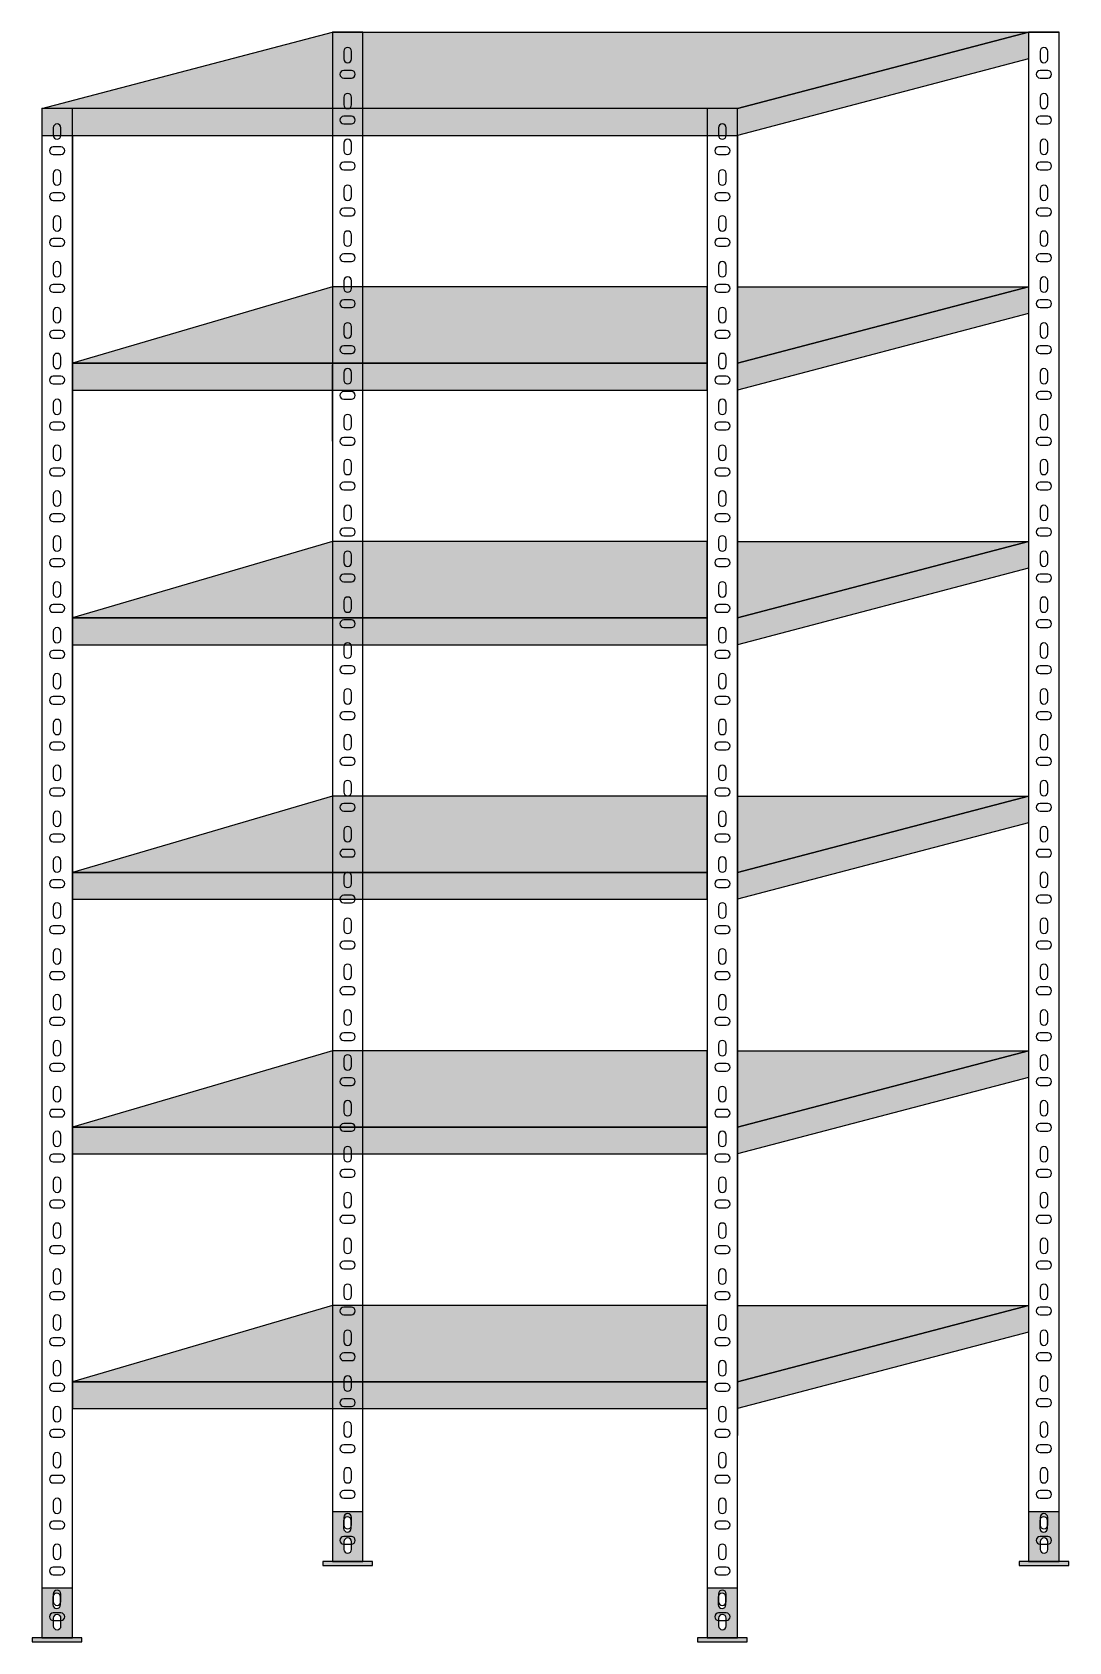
# Model space of a CAD drawing. Header units: millimetres. Extents: x 6614975 to 6624097, y 8742145 to 8746891.
# Drawn here: x 6618509.3 to 6618644.9, y 8742687.4 to 8742897.9 of the extents above; entities that cross this region are included whole.
import ezdxf

# ---------------------------------------------------------------- set-up
doc = ezdxf.new("R2010")
doc.units = ezdxf.units.MM

msp = doc.modelspace()

# ---------------------------------------------------------------- hatches: boundary and pattern name
h = msp.add_hatch(color=8)
h.dxf.hatch_style = 1
h.paths.add_polyline_path([(6618601.573, 8742887.865), (6618639.625, 8742897.865), (6618552.573, 8742897.865), (6618548.573, 8742897.865), (6618510.573, 8742887.865)])
h = msp.add_hatch(color=8)
h.dxf.hatch_style = 1
h.paths.add_polyline_path([(6618639.625, 8742894.365), (6618639.625, 8742897.865), (6618601.573, 8742887.865), (6618601.573, 8742884.365)])
h = msp.add_hatch(color=8)
h.dxf.hatch_style = 1
h.paths.add_polyline_path([(6618510.573, 8742887.865), (6618510.573, 8742884.365), (6618601.573, 8742884.365), (6618601.573, 8742887.865)])
h = msp.add_hatch(color=8)
h.dxf.hatch_style = 1
h.paths.add_polyline_path([(6618548.573, 8742864.565), (6618514.573, 8742854.565), (6618597.573, 8742854.565), (6618597.573, 8742864.565)])
h = msp.add_hatch(color=8)
h.dxf.hatch_style = 1
h.paths.add_polyline_path([(6618639.625, 8742861.065), (6618639.625, 8742864.565), (6618601.573, 8742854.565), (6618601.573, 8742851.065)])
h = msp.add_hatch(color=8)
h.dxf.hatch_style = 1
h.paths.add_polyline_path([(6618639.625, 8742864.565), (6618601.573, 8742864.565), (6618601.573, 8742854.565)])
h = msp.add_hatch(color=8)
h.dxf.hatch_style = 1
h.paths.add_polyline_path([(6618597.573, 8742851.065), (6618597.573, 8742854.565), (6618514.573, 8742854.565), (6618514.573, 8742851.065)])
h = msp.add_hatch(color=8)
h.dxf.hatch_style = 1
h.paths.add_polyline_path([(6618548.573, 8742831.265), (6618514.573, 8742821.265), (6618597.573, 8742821.265), (6618597.573, 8742831.265)])
h = msp.add_hatch(color=8)
h.dxf.hatch_style = 1
h.paths.add_polyline_path([(6618639.625, 8742827.765), (6618639.625, 8742831.265), (6618601.573, 8742821.265), (6618601.573, 8742817.765)])
h = msp.add_hatch(color=8)
h.dxf.hatch_style = 1
h.paths.add_polyline_path([(6618639.625, 8742831.265), (6618601.573, 8742831.265), (6618601.573, 8742821.265)])
h = msp.add_hatch(color=8)
h.dxf.hatch_style = 1
h.paths.add_polyline_path([(6618597.573, 8742817.765), (6618597.573, 8742821.265), (6618514.573, 8742821.265), (6618514.573, 8742817.765)])
h = msp.add_hatch(color=8)
h.dxf.hatch_style = 1
h.paths.add_polyline_path([(6618548.573, 8742797.965), (6618514.573, 8742787.965), (6618597.573, 8742787.965), (6618597.573, 8742797.965)])
h = msp.add_hatch(color=8)
h.dxf.hatch_style = 1
h.paths.add_polyline_path([(6618639.625, 8742794.465), (6618639.625, 8742797.965), (6618601.573, 8742787.965), (6618601.573, 8742784.465)])
h = msp.add_hatch(color=8)
h.dxf.hatch_style = 1
h.paths.add_polyline_path([(6618639.625, 8742797.965), (6618601.573, 8742797.965), (6618601.573, 8742787.965)])
h = msp.add_hatch(color=8)
h.dxf.hatch_style = 1
h.paths.add_polyline_path([(6618597.573, 8742784.465), (6618597.573, 8742787.965), (6618514.573, 8742787.965), (6618514.573, 8742784.465)])
h = msp.add_hatch(color=8)
h.dxf.hatch_style = 1
h.paths.add_polyline_path([(6618548.573, 8742764.665), (6618514.573, 8742754.665), (6618597.573, 8742754.665), (6618597.573, 8742764.665)])
h = msp.add_hatch(color=8)
h.dxf.hatch_style = 1
h.paths.add_polyline_path([(6618639.625, 8742761.165), (6618639.625, 8742764.665), (6618601.573, 8742754.665), (6618601.573, 8742751.165)])
h = msp.add_hatch(color=8)
h.dxf.hatch_style = 1
h.paths.add_polyline_path([(6618639.625, 8742764.665), (6618601.573, 8742764.665), (6618601.573, 8742754.665)])
h = msp.add_hatch(color=8)
h.dxf.hatch_style = 1
h.paths.add_polyline_path([(6618597.573, 8742751.165), (6618597.573, 8742754.665), (6618514.573, 8742754.665), (6618514.573, 8742751.165)])
h = msp.add_hatch(color=8)
h.dxf.hatch_style = 1
h.paths.add_polyline_path([(6618548.573, 8742731.365), (6618514.573, 8742721.365), (6618597.573, 8742721.365), (6618597.573, 8742731.365)])
h = msp.add_hatch(color=8)
h.dxf.hatch_style = 1
h.paths.add_polyline_path([(6618639.625, 8742727.865), (6618639.625, 8742731.365), (6618601.573, 8742721.365), (6618601.573, 8742717.865)])
h = msp.add_hatch(color=8)
h.dxf.hatch_style = 1
h.paths.add_polyline_path([(6618639.625, 8742731.365), (6618601.573, 8742731.365), (6618601.573, 8742721.365)])
h = msp.add_hatch(color=8)
h.dxf.hatch_style = 1
h.paths.add_polyline_path([(6618597.573, 8742717.865), (6618597.573, 8742721.365), (6618514.573, 8742721.365), (6618514.573, 8742717.865)])
at = {"true_color": 0x636466}
h = msp.add_hatch(color=251, dxfattribs=at)
h.dxf.hatch_style = 1
h.paths.add_polyline_path([(6618552.573, 8742704.365), (6618548.573, 8742704.365), (6618548.573, 8742697.865), (6618552.573, 8742697.865)])
h.paths.add_polyline_path([(6618551.086, 8742699.442, -1), (6618550.086, 8742699.442), (6618550.086, 8742700.442, -1), (6618551.086, 8742700.442)], flags=16)
h.paths.add_polyline_path([(6618550.04, 8742702.225), (6618550.04, 8742703.225, -1), (6618551.04, 8742703.225), (6618551.04, 8742702.225, -1)], flags=16)
h.paths.add_polyline_path([(6618553.823, 8742697.865), (6618547.323, 8742697.865), (6618547.323, 8742697.365), (6618553.823, 8742697.365)])
h = msp.add_hatch(color=251, dxfattribs=at)
h.dxf.hatch_style = 1
h.paths.add_polyline_path([(6618643.625, 8742704.365), (6618639.625, 8742704.365), (6618639.625, 8742697.865), (6618643.625, 8742697.865)])
h.paths.add_polyline_path([(6618642.138, 8742699.442, -1), (6618641.138, 8742699.442), (6618641.138, 8742700.442, -1), (6618642.138, 8742700.442)], flags=16)
h.paths.add_polyline_path([(6618641.091, 8742702.225), (6618641.091, 8742703.225, -1), (6618642.091, 8742703.225), (6618642.091, 8742702.225, -1)], flags=16)
h.paths.add_polyline_path([(6618644.875, 8742697.865), (6618638.375, 8742697.865), (6618638.375, 8742697.365), (6618644.875, 8742697.365)])
h = msp.add_hatch(color=251, dxfattribs=at)
h.dxf.hatch_style = 1
h.paths.add_polyline_path([(6618514.573, 8742694.365), (6618510.573, 8742694.365), (6618510.573, 8742687.865), (6618514.573, 8742687.865)])
h.paths.add_polyline_path([(6618513.086, 8742689.442, -1), (6618512.086, 8742689.442), (6618512.086, 8742690.442, -1), (6618513.086, 8742690.442)], flags=16)
h.paths.add_polyline_path([(6618512.04, 8742692.225), (6618512.04, 8742693.225, -1), (6618513.04, 8742693.225), (6618513.04, 8742692.225, -1)], flags=16)
h.paths.add_polyline_path([(6618515.823, 8742687.865), (6618509.323, 8742687.865), (6618509.323, 8742687.365), (6618515.823, 8742687.365)])
h = msp.add_hatch(color=251, dxfattribs=at)
h.dxf.hatch_style = 1
h.paths.add_polyline_path([(6618601.573, 8742694.365), (6618597.573, 8742694.365), (6618597.573, 8742687.865), (6618601.573, 8742687.865)])
h.paths.add_polyline_path([(6618600.086, 8742689.442, -1), (6618599.086, 8742689.442), (6618599.086, 8742690.442, -1), (6618600.086, 8742690.442)], flags=16)
h.paths.add_polyline_path([(6618599.04, 8742692.225), (6618599.04, 8742693.225, -1), (6618600.04, 8742693.225), (6618600.04, 8742692.225, -1)], flags=16)
h.paths.add_polyline_path([(6618602.823, 8742687.865), (6618596.323, 8742687.865), (6618596.323, 8742687.365), (6618602.823, 8742687.365)])

# ---------------------------------------------------------------- linework, layer by layer
for p, q in [((6618548.573, 8742897.865), (6618552.573, 8742897.865)), ((6618514.573, 8742884.365), (6618514.573, 8742854.565)), ((6618601.573, 8742884.365), (6618601.573, 8742850.365)), ((6618548.573, 8742844.365), (6618548.573, 8742854.365)), ((6618514.573, 8742851.065), (6618514.573, 8742821.265)), ((6618601.573, 8742850.365), (6618601.573, 8742816.365)), ((6618514.573, 8742817.765), (6618514.573, 8742787.965)), ((6618601.573, 8742816.365), (6618601.573, 8742782.365)), ((6618514.573, 8742784.465), (6618514.573, 8742754.665)), ((6618601.573, 8742782.365), (6618601.573, 8742748.365)), ((6618514.573, 8742751.165), (6618514.573, 8742721.365)), ((6618601.573, 8742748.365), (6618601.573, 8742714.365))]:
    msp.add_line(p, q)
for points in [[(6618639.625, 8742897.865), (6618601.573, 8742887.865), (6618510.573, 8742887.865), (6618548.573, 8742897.865), (6618552.573, 8742897.865), (6618643.625, 8742897.865)], [(6618548.573, 8742864.565), (6618514.573, 8742854.565), (6618597.573, 8742854.565), (6618597.573, 8742864.565), (6618548.573, 8742864.565)], [(6618548.573, 8742831.265), (6618514.573, 8742821.265), (6618597.573, 8742821.265), (6618597.573, 8742831.265), (6618548.573, 8742831.265)], [(6618548.573, 8742797.965), (6618514.573, 8742787.965), (6618597.573, 8742787.965), (6618597.573, 8742797.965), (6618548.573, 8742797.965)], [(6618548.573, 8742764.665), (6618514.573, 8742754.665), (6618597.573, 8742754.665), (6618597.573, 8742764.665), (6618548.573, 8742764.665)], [(6618548.573, 8742731.365), (6618514.573, 8742721.365), (6618597.573, 8742721.365), (6618597.573, 8742731.365), (6618548.573, 8742731.365)]]:
    msp.add_lwpolyline(points)
for points in [[(6618548.573, 8742697.865), (6618552.573, 8742697.865), (6618552.573, 8742897.865), (6618548.573, 8742897.865)], [(6618601.573, 8742887.865), (6618639.625, 8742897.865), (6618639.625, 8742894.365), (6618601.573, 8742884.365)], [(6618639.625, 8742697.865), (6618643.625, 8742697.865), (6618643.625, 8742897.865), (6618639.625, 8742897.865)], [(6618510.573, 8742687.865), (6618514.573, 8742687.865), (6618514.573, 8742887.865), (6618510.573, 8742887.865)], [(6618510.573, 8742884.365), (6618601.573, 8742884.365), (6618601.573, 8742887.865), (6618510.573, 8742887.865)], [(6618597.573, 8742687.865), (6618601.573, 8742687.865), (6618601.573, 8742887.865), (6618597.573, 8742887.865)], [(6618601.573, 8742854.565), (6618639.625, 8742864.565), (6618639.625, 8742861.065), (6618601.573, 8742851.065)], [(6618601.573, 8742864.565), (6618639.625, 8742864.565), (6618601.573, 8742854.565)], [(6618514.573, 8742851.065), (6618597.573, 8742851.065), (6618597.573, 8742854.565), (6618514.573, 8742854.565)], [(6618601.573, 8742821.265), (6618639.625, 8742831.265), (6618639.625, 8742827.765), (6618601.573, 8742817.765)], [(6618601.573, 8742831.265), (6618639.625, 8742831.265), (6618601.573, 8742821.265)], [(6618514.573, 8742817.765), (6618597.573, 8742817.765), (6618597.573, 8742821.265), (6618514.573, 8742821.265)], [(6618601.573, 8742787.965), (6618639.625, 8742797.965), (6618639.625, 8742794.465), (6618601.573, 8742784.465)], [(6618601.573, 8742797.965), (6618639.625, 8742797.965), (6618601.573, 8742787.965)], [(6618514.573, 8742784.465), (6618597.573, 8742784.465), (6618597.573, 8742787.965), (6618514.573, 8742787.965)], [(6618601.573, 8742754.665), (6618639.625, 8742764.665), (6618639.625, 8742761.165), (6618601.573, 8742751.165)], [(6618601.573, 8742764.665), (6618639.625, 8742764.665), (6618601.573, 8742754.665)], [(6618514.573, 8742751.165), (6618597.573, 8742751.165), (6618597.573, 8742754.665), (6618514.573, 8742754.665)], [(6618601.573, 8742721.365), (6618639.625, 8742731.365), (6618639.625, 8742727.865), (6618601.573, 8742717.865)], [(6618601.573, 8742731.365), (6618639.625, 8742731.365), (6618601.573, 8742721.365)], [(6618514.573, 8742717.865), (6618597.573, 8742717.865), (6618597.573, 8742721.365), (6618514.573, 8742721.365)], [(6618548.573, 8742697.865), (6618552.573, 8742697.865), (6618552.573, 8742704.365), (6618548.573, 8742704.365)], [(6618639.625, 8742697.865), (6618643.625, 8742697.865), (6618643.625, 8742704.365), (6618639.625, 8742704.365)], [(6618547.323, 8742697.365), (6618553.823, 8742697.365), (6618553.823, 8742697.865), (6618547.323, 8742697.865)], [(6618638.375, 8742697.365), (6618644.875, 8742697.365), (6618644.875, 8742697.865), (6618638.375, 8742697.865)], [(6618510.573, 8742687.865), (6618514.573, 8742687.865), (6618514.573, 8742694.365), (6618510.573, 8742694.365)], [(6618597.573, 8742687.865), (6618601.573, 8742687.865), (6618601.573, 8742694.365), (6618597.573, 8742694.365)], [(6618509.323, 8742687.365), (6618515.823, 8742687.365), (6618515.823, 8742687.865), (6618509.323, 8742687.865)], [(6618596.323, 8742687.365), (6618602.823, 8742687.365), (6618602.823, 8742687.865), (6618596.323, 8742687.865)]]:
    msp.add_lwpolyline(points, close=True)
for points in [[(6618550.073, 8742894.365, 1), (6618551.073, 8742894.365), (6618551.073, 8742895.365, 1), (6618550.073, 8742895.365)], [(6618641.125, 8742894.365, 1), (6618642.125, 8742894.365), (6618642.125, 8742895.365, 1), (6618641.125, 8742895.365)], [(6618550.073, 8742892.865, 1), (6618550.073, 8742891.865), (6618551.073, 8742891.865, 1), (6618551.073, 8742892.865)], [(6618641.125, 8742892.865, 1), (6618641.125, 8742891.865), (6618642.125, 8742891.865, 1), (6618642.125, 8742892.865)], [(6618550.073, 8742888.365, 1), (6618551.073, 8742888.365), (6618551.073, 8742889.365, 1), (6618550.073, 8742889.365)], [(6618641.125, 8742888.365, 1), (6618642.125, 8742888.365), (6618642.125, 8742889.365, 1), (6618641.125, 8742889.365)], [(6618550.073, 8742886.865, 1), (6618550.073, 8742885.865), (6618551.073, 8742885.865, 1), (6618551.073, 8742886.865)], [(6618641.125, 8742886.865, 1), (6618641.125, 8742885.865), (6618642.125, 8742885.865, 1), (6618642.125, 8742886.865)], [(6618512.073, 8742884.365, 1), (6618513.073, 8742884.365), (6618513.073, 8742885.365, 1), (6618512.073, 8742885.365)], [(6618550.073, 8742882.365, 1), (6618551.073, 8742882.365), (6618551.073, 8742883.365, 1), (6618550.073, 8742883.365)], [(6618599.073, 8742884.365, 1), (6618600.073, 8742884.365), (6618600.073, 8742885.365, 1), (6618599.073, 8742885.365)], [(6618641.125, 8742882.365, 1), (6618642.125, 8742882.365), (6618642.125, 8742883.365, 1), (6618641.125, 8742883.365)], [(6618512.073, 8742882.865, 1), (6618512.073, 8742881.865), (6618513.073, 8742881.865, 1), (6618513.073, 8742882.865)], [(6618599.073, 8742882.865, 1), (6618599.073, 8742881.865), (6618600.073, 8742881.865, 1), (6618600.073, 8742882.865)], [(6618512.073, 8742878.365, 1), (6618513.073, 8742878.365), (6618513.073, 8742879.365, 1), (6618512.073, 8742879.365)], [(6618550.073, 8742880.865, 1), (6618550.073, 8742879.865), (6618551.073, 8742879.865, 1), (6618551.073, 8742880.865)], [(6618599.073, 8742878.365, 1), (6618600.073, 8742878.365), (6618600.073, 8742879.365, 1), (6618599.073, 8742879.365)], [(6618641.125, 8742880.865, 1), (6618641.125, 8742879.865), (6618642.125, 8742879.865, 1), (6618642.125, 8742880.865)], [(6618550.073, 8742876.365, 1), (6618551.073, 8742876.365), (6618551.073, 8742877.365, 1), (6618550.073, 8742877.365)], [(6618641.125, 8742876.365, 1), (6618642.125, 8742876.365), (6618642.125, 8742877.365, 1), (6618641.125, 8742877.365)], [(6618512.073, 8742876.865, 1), (6618512.073, 8742875.865), (6618513.073, 8742875.865, 1), (6618513.073, 8742876.865)], [(6618599.073, 8742876.865, 1), (6618599.073, 8742875.865), (6618600.073, 8742875.865, 1), (6618600.073, 8742876.865)], [(6618512.073, 8742872.365, 1), (6618513.073, 8742872.365), (6618513.073, 8742873.365, 1), (6618512.073, 8742873.365)], [(6618550.073, 8742874.865, 1), (6618550.073, 8742873.865), (6618551.073, 8742873.865, 1), (6618551.073, 8742874.865)], [(6618599.073, 8742872.365, 1), (6618600.073, 8742872.365), (6618600.073, 8742873.365, 1), (6618599.073, 8742873.365)], [(6618641.125, 8742874.865, 1), (6618641.125, 8742873.865), (6618642.125, 8742873.865, 1), (6618642.125, 8742874.865)], [(6618550.073, 8742870.365, 1), (6618551.073, 8742870.365), (6618551.073, 8742871.365, 1), (6618550.073, 8742871.365)], [(6618641.125, 8742870.365, 1), (6618642.125, 8742870.365), (6618642.125, 8742871.365, 1), (6618641.125, 8742871.365)], [(6618512.073, 8742870.865, 1), (6618512.073, 8742869.865), (6618513.073, 8742869.865, 1), (6618513.073, 8742870.865)], [(6618599.073, 8742870.865, 1), (6618599.073, 8742869.865), (6618600.073, 8742869.865, 1), (6618600.073, 8742870.865)], [(6618512.073, 8742866.365, 1), (6618513.073, 8742866.365), (6618513.073, 8742867.365, 1), (6618512.073, 8742867.365)], [(6618550.073, 8742868.865, 1), (6618550.073, 8742867.865), (6618551.073, 8742867.865, 1), (6618551.073, 8742868.865)], [(6618599.073, 8742866.365, 1), (6618600.073, 8742866.365), (6618600.073, 8742867.365, 1), (6618599.073, 8742867.365)], [(6618641.125, 8742868.865, 1), (6618641.125, 8742867.865), (6618642.125, 8742867.865, 1), (6618642.125, 8742868.865)], [(6618550.073, 8742864.365, 1), (6618551.073, 8742864.365), (6618551.073, 8742865.365, 1), (6618550.073, 8742865.365)], [(6618641.125, 8742864.365, 1), (6618642.125, 8742864.365), (6618642.125, 8742865.365, 1), (6618641.125, 8742865.365)], [(6618512.073, 8742864.865, 1), (6618512.073, 8742863.865), (6618513.073, 8742863.865, 1), (6618513.073, 8742864.865)], [(6618550.073, 8742862.865, 1), (6618550.073, 8742861.865), (6618551.073, 8742861.865, 1), (6618551.073, 8742862.865)], [(6618599.073, 8742864.865, 1), (6618599.073, 8742863.865), (6618600.073, 8742863.865, 1), (6618600.073, 8742864.865)], [(6618641.125, 8742862.865, 1), (6618641.125, 8742861.865), (6618642.125, 8742861.865, 1), (6618642.125, 8742862.865)], [(6618512.073, 8742860.365, 1), (6618513.073, 8742860.365), (6618513.073, 8742861.365, 1), (6618512.073, 8742861.365)], [(6618599.073, 8742860.365, 1), (6618600.073, 8742860.365), (6618600.073, 8742861.365, 1), (6618599.073, 8742861.365)], [(6618512.073, 8742858.865, 1), (6618512.073, 8742857.865), (6618513.073, 8742857.865, 1), (6618513.073, 8742858.865)], [(6618550.073, 8742858.365, 1), (6618551.073, 8742858.365), (6618551.073, 8742859.365, 1), (6618550.073, 8742859.365)], [(6618599.073, 8742858.865, 1), (6618599.073, 8742857.865), (6618600.073, 8742857.865, 1), (6618600.073, 8742858.865)], [(6618641.125, 8742858.365, 1), (6618642.125, 8742858.365), (6618642.125, 8742859.365, 1), (6618641.125, 8742859.365)], [(6618550.073, 8742856.865, 1), (6618550.073, 8742855.865), (6618551.073, 8742855.865, 1), (6618551.073, 8742856.865)], [(6618641.125, 8742856.865, 1), (6618641.125, 8742855.865), (6618642.125, 8742855.865, 1), (6618642.125, 8742856.865)], [(6618512.073, 8742854.365, 1), (6618513.073, 8742854.365), (6618513.073, 8742855.365, 1), (6618512.073, 8742855.365)], [(6618599.073, 8742854.365, 1), (6618600.073, 8742854.365), (6618600.073, 8742855.365, 1), (6618599.073, 8742855.365)], [(6618512.073, 8742852.865, 1), (6618512.073, 8742851.865), (6618513.073, 8742851.865, 1), (6618513.073, 8742852.865)], [(6618550.073, 8742852.365, 1), (6618551.073, 8742852.365), (6618551.073, 8742853.365, 1), (6618550.073, 8742853.365)], [(6618599.073, 8742852.865, 1), (6618599.073, 8742851.865), (6618600.073, 8742851.865, 1), (6618600.073, 8742852.865)], [(6618641.125, 8742852.365, 1), (6618642.125, 8742852.365), (6618642.125, 8742853.365, 1), (6618641.125, 8742853.365)], [(6618550.073, 8742850.865, 1), (6618550.073, 8742849.865), (6618551.073, 8742849.865, 1), (6618551.073, 8742850.865)], [(6618641.125, 8742850.865, 1), (6618641.125, 8742849.865), (6618642.125, 8742849.865, 1), (6618642.125, 8742850.865)], [(6618512.073, 8742848.365, 1), (6618513.073, 8742848.365), (6618513.073, 8742849.365, 1), (6618512.073, 8742849.365)], [(6618599.073, 8742848.365, 1), (6618600.073, 8742848.365), (6618600.073, 8742849.365, 1), (6618599.073, 8742849.365)], [(6618512.073, 8742846.865, 1), (6618512.073, 8742845.865), (6618513.073, 8742845.865, 1), (6618513.073, 8742846.865)], [(6618550.073, 8742846.365, 1), (6618551.073, 8742846.365), (6618551.073, 8742847.365, 1), (6618550.073, 8742847.365)], [(6618599.073, 8742846.865, 1), (6618599.073, 8742845.865), (6618600.073, 8742845.865, 1), (6618600.073, 8742846.865)], [(6618641.125, 8742846.365, 1), (6618642.125, 8742846.365), (6618642.125, 8742847.365, 1), (6618641.125, 8742847.365)], [(6618512.073, 8742842.365, 1), (6618513.073, 8742842.365), (6618513.073, 8742843.365, 1), (6618512.073, 8742843.365)], [(6618550.073, 8742844.865, 1), (6618550.073, 8742843.865), (6618551.073, 8742843.865, 1), (6618551.073, 8742844.865)], [(6618599.073, 8742842.365, 1), (6618600.073, 8742842.365), (6618600.073, 8742843.365, 1), (6618599.073, 8742843.365)], [(6618641.125, 8742844.865, 1), (6618641.125, 8742843.865), (6618642.125, 8742843.865, 1), (6618642.125, 8742844.865)], [(6618550.073, 8742840.5, 1), (6618551.073, 8742840.5), (6618551.073, 8742841.5, 1), (6618550.073, 8742841.5)], [(6618641.125, 8742840.5, 1), (6618642.125, 8742840.5), (6618642.125, 8742841.5, 1), (6618641.125, 8742841.5)], [(6618512.073, 8742840.865, 1), (6618512.073, 8742839.865), (6618513.073, 8742839.865, 1), (6618513.073, 8742840.865)], [(6618599.073, 8742840.865, 1), (6618599.073, 8742839.865), (6618600.073, 8742839.865, 1), (6618600.073, 8742840.865)], [(6618512.073, 8742836.365, 1), (6618513.073, 8742836.365), (6618513.073, 8742837.365, 1), (6618512.073, 8742837.365)], [(6618550.073, 8742839, 1), (6618550.073, 8742838), (6618551.073, 8742838, 1), (6618551.073, 8742839)], [(6618599.073, 8742836.365, 1), (6618600.073, 8742836.365), (6618600.073, 8742837.365, 1), (6618599.073, 8742837.365)], [(6618641.125, 8742839, 1), (6618641.125, 8742838), (6618642.125, 8742838, 1), (6618642.125, 8742839)], [(6618550.073, 8742834.5, 1), (6618551.073, 8742834.5), (6618551.073, 8742835.5, 1), (6618550.073, 8742835.5)], [(6618641.125, 8742834.5, 1), (6618642.125, 8742834.5), (6618642.125, 8742835.5, 1), (6618641.125, 8742835.5)], [(6618512.073, 8742834.865, 1), (6618512.073, 8742833.865), (6618513.073, 8742833.865, 1), (6618513.073, 8742834.865)], [(6618599.073, 8742834.865, 1), (6618599.073, 8742833.865), (6618600.073, 8742833.865, 1), (6618600.073, 8742834.865)], [(6618512.073, 8742830.5, 1), (6618513.073, 8742830.5), (6618513.073, 8742831.5, 1), (6618512.073, 8742831.5)], [(6618550.073, 8742833, 1), (6618550.073, 8742832), (6618551.073, 8742832, 1), (6618551.073, 8742833)], [(6618599.073, 8742830.5, 1), (6618600.073, 8742830.5), (6618600.073, 8742831.5, 1), (6618599.073, 8742831.5)], [(6618641.125, 8742833, 1), (6618641.125, 8742832), (6618642.125, 8742832, 1), (6618642.125, 8742833)], [(6618550.073, 8742828.5, 1), (6618551.073, 8742828.5), (6618551.073, 8742829.5, 1), (6618550.073, 8742829.5)], [(6618641.125, 8742828.5, 1), (6618642.125, 8742828.5), (6618642.125, 8742829.5, 1), (6618641.125, 8742829.5)], [(6618512.073, 8742829, 1), (6618512.073, 8742828), (6618513.073, 8742828, 1), (6618513.073, 8742829)], [(6618599.073, 8742829, 1), (6618599.073, 8742828), (6618600.073, 8742828, 1), (6618600.073, 8742829)], [(6618512.073, 8742824.5, 1), (6618513.073, 8742824.5), (6618513.073, 8742825.5, 1), (6618512.073, 8742825.5)], [(6618550.073, 8742827, 1), (6618550.073, 8742826), (6618551.073, 8742826, 1), (6618551.073, 8742827)], [(6618599.073, 8742824.5, 1), (6618600.073, 8742824.5), (6618600.073, 8742825.5, 1), (6618599.073, 8742825.5)], [(6618641.125, 8742827, 1), (6618641.125, 8742826), (6618642.125, 8742826, 1), (6618642.125, 8742827)], [(6618512.073, 8742823, 1), (6618512.073, 8742822), (6618513.073, 8742822, 1), (6618513.073, 8742823)], [(6618550.073, 8742822.5, 1), (6618551.073, 8742822.5), (6618551.073, 8742823.5, 1), (6618550.073, 8742823.5)], [(6618599.073, 8742823, 1), (6618599.073, 8742822), (6618600.073, 8742822, 1), (6618600.073, 8742823)], [(6618641.125, 8742822.5, 1), (6618642.125, 8742822.5), (6618642.125, 8742823.5, 1), (6618641.125, 8742823.5)], [(6618550.073, 8742821, 1), (6618550.073, 8742820), (6618551.073, 8742820, 1), (6618551.073, 8742821)], [(6618641.125, 8742821, 1), (6618641.125, 8742820), (6618642.125, 8742820, 1), (6618642.125, 8742821)], [(6618512.073, 8742818.5, 1), (6618513.073, 8742818.5), (6618513.073, 8742819.5, 1), (6618512.073, 8742819.5)], [(6618599.073, 8742818.5, 1), (6618600.073, 8742818.5), (6618600.073, 8742819.5, 1), (6618599.073, 8742819.5)], [(6618512.073, 8742817, 1), (6618512.073, 8742816), (6618513.073, 8742816, 1), (6618513.073, 8742817)], [(6618550.073, 8742816.5, 1), (6618551.073, 8742816.5), (6618551.073, 8742817.5, 1), (6618550.073, 8742817.5)], [(6618599.073, 8742817, 1), (6618599.073, 8742816), (6618600.073, 8742816, 1), (6618600.073, 8742817)], [(6618641.125, 8742816.5, 1), (6618642.125, 8742816.5), (6618642.125, 8742817.5, 1), (6618641.125, 8742817.5)], [(6618550.073, 8742815, 1), (6618550.073, 8742814), (6618551.073, 8742814, 1), (6618551.073, 8742815)], [(6618641.125, 8742815, 1), (6618641.125, 8742814), (6618642.125, 8742814, 1), (6618642.125, 8742815)], [(6618512.073, 8742812.5, 1), (6618513.073, 8742812.5), (6618513.073, 8742813.5, 1), (6618512.073, 8742813.5)], [(6618599.073, 8742812.5, 1), (6618600.073, 8742812.5), (6618600.073, 8742813.5, 1), (6618599.073, 8742813.5)], [(6618512.073, 8742811, 1), (6618512.073, 8742810), (6618513.073, 8742810, 1), (6618513.073, 8742811)], [(6618550.073, 8742810.5, 1), (6618551.073, 8742810.5), (6618551.073, 8742811.5, 1), (6618550.073, 8742811.5)], [(6618599.073, 8742811, 1), (6618599.073, 8742810), (6618600.073, 8742810, 1), (6618600.073, 8742811)], [(6618641.125, 8742810.5, 1), (6618642.125, 8742810.5), (6618642.125, 8742811.5, 1), (6618641.125, 8742811.5)], [(6618550.073, 8742809, 1), (6618550.073, 8742808), (6618551.073, 8742808, 1), (6618551.073, 8742809)], [(6618641.125, 8742809, 1), (6618641.125, 8742808), (6618642.125, 8742808, 1), (6618642.125, 8742809)], [(6618512.073, 8742806.5, 1), (6618513.073, 8742806.5), (6618513.073, 8742807.5, 1), (6618512.073, 8742807.5)], [(6618550.073, 8742804.5, 1), (6618551.073, 8742804.5), (6618551.073, 8742805.5, 1), (6618550.073, 8742805.5)], [(6618599.073, 8742806.5, 1), (6618600.073, 8742806.5), (6618600.073, 8742807.5, 1), (6618599.073, 8742807.5)], [(6618641.125, 8742804.5, 1), (6618642.125, 8742804.5), (6618642.125, 8742805.5, 1), (6618641.125, 8742805.5)], [(6618512.073, 8742805, 1), (6618512.073, 8742804), (6618513.073, 8742804, 1), (6618513.073, 8742805)], [(6618599.073, 8742805, 1), (6618599.073, 8742804), (6618600.073, 8742804, 1), (6618600.073, 8742805)], [(6618512.073, 8742800.5, 1), (6618513.073, 8742800.5), (6618513.073, 8742801.5, 1), (6618512.073, 8742801.5)], [(6618550.073, 8742803, 1), (6618550.073, 8742802), (6618551.073, 8742802, 1), (6618551.073, 8742803)], [(6618599.073, 8742800.5, 1), (6618600.073, 8742800.5), (6618600.073, 8742801.5, 1), (6618599.073, 8742801.5)], [(6618641.125, 8742803, 1), (6618641.125, 8742802), (6618642.125, 8742802, 1), (6618642.125, 8742803)], [(6618550.073, 8742798.5, 1), (6618551.073, 8742798.5), (6618551.073, 8742799.5, 1), (6618550.073, 8742799.5)], [(6618641.125, 8742798.5, 1), (6618642.125, 8742798.5), (6618642.125, 8742799.5, 1), (6618641.125, 8742799.5)], [(6618512.073, 8742799, 1), (6618512.073, 8742798), (6618513.073, 8742798, 1), (6618513.073, 8742799)], [(6618599.073, 8742799, 1), (6618599.073, 8742798), (6618600.073, 8742798, 1), (6618600.073, 8742799)], [(6618512.073, 8742794.5, 1), (6618513.073, 8742794.5), (6618513.073, 8742795.5, 1), (6618512.073, 8742795.5)], [(6618550.073, 8742797, 1), (6618550.073, 8742796), (6618551.073, 8742796, 1), (6618551.073, 8742797)], [(6618599.073, 8742794.5, 1), (6618600.073, 8742794.5), (6618600.073, 8742795.5, 1), (6618599.073, 8742795.5)], [(6618641.125, 8742797, 1), (6618641.125, 8742796), (6618642.125, 8742796, 1), (6618642.125, 8742797)], [(6618550.073, 8742792.5, 1), (6618551.073, 8742792.5), (6618551.073, 8742793.5, 1), (6618550.073, 8742793.5)], [(6618641.125, 8742792.5, 1), (6618642.125, 8742792.5), (6618642.125, 8742793.5, 1), (6618641.125, 8742793.5)], [(6618512.073, 8742793, 1), (6618512.073, 8742792), (6618513.073, 8742792, 1), (6618513.073, 8742793)], [(6618599.073, 8742793, 1), (6618599.073, 8742792), (6618600.073, 8742792, 1), (6618600.073, 8742793)], [(6618512.073, 8742788.5, 1), (6618513.073, 8742788.5), (6618513.073, 8742789.5, 1), (6618512.073, 8742789.5)], [(6618550.073, 8742791, 1), (6618550.073, 8742790), (6618551.073, 8742790, 1), (6618551.073, 8742791)], [(6618599.073, 8742788.5, 1), (6618600.073, 8742788.5), (6618600.073, 8742789.5, 1), (6618599.073, 8742789.5)], [(6618641.125, 8742791, 1), (6618641.125, 8742790), (6618642.125, 8742790, 1), (6618642.125, 8742791)], [(6618550.073, 8742786.5, 1), (6618551.073, 8742786.5), (6618551.073, 8742787.5, 1), (6618550.073, 8742787.5)], [(6618641.125, 8742786.5, 1), (6618642.125, 8742786.5), (6618642.125, 8742787.5, 1), (6618641.125, 8742787.5)], [(6618512.073, 8742787, 1), (6618512.073, 8742786), (6618513.073, 8742786, 1), (6618513.073, 8742787)], [(6618550.073, 8742785, 1), (6618550.073, 8742784), (6618551.073, 8742784, 1), (6618551.073, 8742785)], [(6618599.073, 8742787, 1), (6618599.073, 8742786), (6618600.073, 8742786, 1), (6618600.073, 8742787)], [(6618641.125, 8742785, 1), (6618641.125, 8742784), (6618642.125, 8742784, 1), (6618642.125, 8742785)], [(6618512.073, 8742782.5, 1), (6618513.073, 8742782.5), (6618513.073, 8742783.5, 1), (6618512.073, 8742783.5)], [(6618599.073, 8742782.5, 1), (6618600.073, 8742782.5), (6618600.073, 8742783.5, 1), (6618599.073, 8742783.5)], [(6618512.073, 8742781, 1), (6618512.073, 8742780), (6618513.073, 8742780, 1), (6618513.073, 8742781)], [(6618550.073, 8742780.5, 1), (6618551.073, 8742780.5), (6618551.073, 8742781.5, 1), (6618550.073, 8742781.5)], [(6618599.073, 8742781, 1), (6618599.073, 8742780), (6618600.073, 8742780, 1), (6618600.073, 8742781)], [(6618641.125, 8742780.5, 1), (6618642.125, 8742780.5), (6618642.125, 8742781.5, 1), (6618641.125, 8742781.5)], [(6618550.073, 8742779, 1), (6618550.073, 8742778), (6618551.073, 8742778, 1), (6618551.073, 8742779)], [(6618641.125, 8742779, 1), (6618641.125, 8742778), (6618642.125, 8742778, 1), (6618642.125, 8742779)], [(6618512.073, 8742776.5, 1), (6618513.073, 8742776.5), (6618513.073, 8742777.5, 1), (6618512.073, 8742777.5)], [(6618599.073, 8742776.5, 1), (6618600.073, 8742776.5), (6618600.073, 8742777.5, 1), (6618599.073, 8742777.5)], [(6618512.073, 8742775, 1), (6618512.073, 8742774), (6618513.073, 8742774, 1), (6618513.073, 8742775)], [(6618550.073, 8742774.5, 1), (6618551.073, 8742774.5), (6618551.073, 8742775.5, 1), (6618550.073, 8742775.5)], [(6618599.073, 8742775, 1), (6618599.073, 8742774), (6618600.073, 8742774, 1), (6618600.073, 8742775)], [(6618641.125, 8742774.5, 1), (6618642.125, 8742774.5), (6618642.125, 8742775.5, 1), (6618641.125, 8742775.5)], [(6618550.073, 8742773, 1), (6618550.073, 8742772), (6618551.073, 8742772, 1), (6618551.073, 8742773)], [(6618641.125, 8742773, 1), (6618641.125, 8742772), (6618642.125, 8742772, 1), (6618642.125, 8742773)], [(6618512.073, 8742770.5, 1), (6618513.073, 8742770.5), (6618513.073, 8742771.5, 1), (6618512.073, 8742771.5)], [(6618599.073, 8742770.5, 1), (6618600.073, 8742770.5), (6618600.073, 8742771.5, 1), (6618599.073, 8742771.5)], [(6618512.073, 8742769, 1), (6618512.073, 8742768), (6618513.073, 8742768, 1), (6618513.073, 8742769)], [(6618550.073, 8742768.5, 1), (6618551.073, 8742768.5), (6618551.073, 8742769.5, 1), (6618550.073, 8742769.5)], [(6618599.073, 8742769, 1), (6618599.073, 8742768), (6618600.073, 8742768, 1), (6618600.073, 8742769)], [(6618641.125, 8742768.5, 1), (6618642.125, 8742768.5), (6618642.125, 8742769.5, 1), (6618641.125, 8742769.5)], [(6618512.073, 8742764.5, 1), (6618513.073, 8742764.5), (6618513.073, 8742765.5, 1), (6618512.073, 8742765.5)], [(6618550.073, 8742767, 1), (6618550.073, 8742766), (6618551.073, 8742766, 1), (6618551.073, 8742767)], [(6618599.073, 8742764.5, 1), (6618600.073, 8742764.5), (6618600.073, 8742765.5, 1), (6618599.073, 8742765.5)], [(6618641.125, 8742767, 1), (6618641.125, 8742766), (6618642.125, 8742766, 1), (6618642.125, 8742767)], [(6618550.073, 8742762.635, 1), (6618551.073, 8742762.635), (6618551.073, 8742763.635, 1), (6618550.073, 8742763.635)], [(6618641.125, 8742762.635, 1), (6618642.125, 8742762.635), (6618642.125, 8742763.635, 1), (6618641.125, 8742763.635)], [(6618512.073, 8742763, 1), (6618512.073, 8742762), (6618513.073, 8742762, 1), (6618513.073, 8742763)], [(6618599.073, 8742763, 1), (6618599.073, 8742762), (6618600.073, 8742762, 1), (6618600.073, 8742763)], [(6618512.073, 8742758.5, 1), (6618513.073, 8742758.5), (6618513.073, 8742759.5, 1), (6618512.073, 8742759.5)], [(6618550.073, 8742761.135, 1), (6618550.073, 8742760.135), (6618551.073, 8742760.135, 1), (6618551.073, 8742761.135)], [(6618599.073, 8742758.5, 1), (6618600.073, 8742758.5), (6618600.073, 8742759.5, 1), (6618599.073, 8742759.5)], [(6618641.125, 8742761.135, 1), (6618641.125, 8742760.135), (6618642.125, 8742760.135, 1), (6618642.125, 8742761.135)], [(6618550.073, 8742756.635, 1), (6618551.073, 8742756.635), (6618551.073, 8742757.635, 1), (6618550.073, 8742757.635)], [(6618641.125, 8742756.635, 1), (6618642.125, 8742756.635), (6618642.125, 8742757.635, 1), (6618641.125, 8742757.635)], [(6618512.073, 8742757, 1), (6618512.073, 8742756), (6618513.073, 8742756, 1), (6618513.073, 8742757)], [(6618599.073, 8742757, 1), (6618599.073, 8742756), (6618600.073, 8742756, 1), (6618600.073, 8742757)], [(6618512.073, 8742752.635, 1), (6618513.073, 8742752.635), (6618513.073, 8742753.635, 1), (6618512.073, 8742753.635)], [(6618550.073, 8742755.135, 1), (6618550.073, 8742754.135), (6618551.073, 8742754.135, 1), (6618551.073, 8742755.135)], [(6618599.073, 8742752.635, 1), (6618600.073, 8742752.635), (6618600.073, 8742753.635, 1), (6618599.073, 8742753.635)], [(6618641.125, 8742755.135, 1), (6618641.125, 8742754.135), (6618642.125, 8742754.135, 1), (6618642.125, 8742755.135)], [(6618550.073, 8742750.635, 1), (6618551.073, 8742750.635), (6618551.073, 8742751.635, 1), (6618550.073, 8742751.635)], [(6618641.125, 8742750.635, 1), (6618642.125, 8742750.635), (6618642.125, 8742751.635, 1), (6618641.125, 8742751.635)], [(6618512.073, 8742751.135, 1), (6618512.073, 8742750.135), (6618513.073, 8742750.135, 1), (6618513.073, 8742751.135)], [(6618550.073, 8742749.135, 1), (6618550.073, 8742748.135), (6618551.073, 8742748.135, 1), (6618551.073, 8742749.135)], [(6618599.073, 8742751.135, 1), (6618599.073, 8742750.135), (6618600.073, 8742750.135, 1), (6618600.073, 8742751.135)], [(6618641.125, 8742749.135, 1), (6618641.125, 8742748.135), (6618642.125, 8742748.135, 1), (6618642.125, 8742749.135)], [(6618512.073, 8742746.635, 1), (6618513.073, 8742746.635), (6618513.073, 8742747.635, 1), (6618512.073, 8742747.635)], [(6618599.073, 8742746.635, 1), (6618600.073, 8742746.635), (6618600.073, 8742747.635, 1), (6618599.073, 8742747.635)], [(6618512.073, 8742745.135, 1), (6618512.073, 8742744.135), (6618513.073, 8742744.135, 1), (6618513.073, 8742745.135)], [(6618550.073, 8742744.635, 1), (6618551.073, 8742744.635), (6618551.073, 8742745.635, 1), (6618550.073, 8742745.635)], [(6618599.073, 8742745.135, 1), (6618599.073, 8742744.135), (6618600.073, 8742744.135, 1), (6618600.073, 8742745.135)], [(6618641.125, 8742744.635, 1), (6618642.125, 8742744.635), (6618642.125, 8742745.635, 1), (6618641.125, 8742745.635)], [(6618550.073, 8742743.135, 1), (6618550.073, 8742742.135), (6618551.073, 8742742.135, 1), (6618551.073, 8742743.135)], [(6618641.125, 8742743.135, 1), (6618641.125, 8742742.135), (6618642.125, 8742742.135, 1), (6618642.125, 8742743.135)], [(6618512.073, 8742740.635, 1), (6618513.073, 8742740.635), (6618513.073, 8742741.635, 1), (6618512.073, 8742741.635)], [(6618599.073, 8742740.635, 1), (6618600.073, 8742740.635), (6618600.073, 8742741.635, 1), (6618599.073, 8742741.635)], [(6618512.073, 8742739.135, 1), (6618512.073, 8742738.135), (6618513.073, 8742738.135, 1), (6618513.073, 8742739.135)], [(6618550.073, 8742738.635, 1), (6618551.073, 8742738.635), (6618551.073, 8742739.635, 1), (6618550.073, 8742739.635)], [(6618599.073, 8742739.135, 1), (6618599.073, 8742738.135), (6618600.073, 8742738.135, 1), (6618600.073, 8742739.135)], [(6618641.125, 8742738.635, 1), (6618642.125, 8742738.635), (6618642.125, 8742739.635, 1), (6618641.125, 8742739.635)], [(6618550.073, 8742737.135, 1), (6618550.073, 8742736.135), (6618551.073, 8742736.135, 1), (6618551.073, 8742737.135)], [(6618641.125, 8742737.135, 1), (6618641.125, 8742736.135), (6618642.125, 8742736.135, 1), (6618642.125, 8742737.135)], [(6618512.073, 8742734.635, 1), (6618513.073, 8742734.635), (6618513.073, 8742735.635, 1), (6618512.073, 8742735.635)], [(6618599.073, 8742734.635, 1), (6618600.073, 8742734.635), (6618600.073, 8742735.635, 1), (6618599.073, 8742735.635)], [(6618512.073, 8742733.135, 1), (6618512.073, 8742732.135), (6618513.073, 8742732.135, 1), (6618513.073, 8742733.135)], [(6618550.073, 8742732.635, 1), (6618551.073, 8742732.635), (6618551.073, 8742733.635, 1), (6618550.073, 8742733.635)], [(6618599.073, 8742733.135, 1), (6618599.073, 8742732.135), (6618600.073, 8742732.135, 1), (6618600.073, 8742733.135)], [(6618641.125, 8742732.635, 1), (6618642.125, 8742732.635), (6618642.125, 8742733.635, 1), (6618641.125, 8742733.635)], [(6618550.073, 8742731.135, 1), (6618550.073, 8742730.135), (6618551.073, 8742730.135, 1), (6618551.073, 8742731.135)], [(6618641.125, 8742731.135, 1), (6618641.125, 8742730.135), (6618642.125, 8742730.135, 1), (6618642.125, 8742731.135)], [(6618512.073, 8742728.635, 1), (6618513.073, 8742728.635), (6618513.073, 8742729.635, 1), (6618512.073, 8742729.635)], [(6618550.073, 8742726.635, 1), (6618551.073, 8742726.635), (6618551.073, 8742727.635, 1), (6618550.073, 8742727.635)], [(6618599.073, 8742728.635, 1), (6618600.073, 8742728.635), (6618600.073, 8742729.635, 1), (6618599.073, 8742729.635)], [(6618641.125, 8742726.635, 1), (6618642.125, 8742726.635), (6618642.125, 8742727.635, 1), (6618641.125, 8742727.635)], [(6618512.073, 8742727.135, 1), (6618512.073, 8742726.135), (6618513.073, 8742726.135, 1), (6618513.073, 8742727.135)], [(6618599.073, 8742727.135, 1), (6618599.073, 8742726.135), (6618600.073, 8742726.135, 1), (6618600.073, 8742727.135)], [(6618512.073, 8742722.635, 1), (6618513.073, 8742722.635), (6618513.073, 8742723.635, 1), (6618512.073, 8742723.635)], [(6618550.073, 8742725.135, 1), (6618550.073, 8742724.135), (6618551.073, 8742724.135, 1), (6618551.073, 8742725.135)], [(6618599.073, 8742722.635, 1), (6618600.073, 8742722.635), (6618600.073, 8742723.635, 1), (6618599.073, 8742723.635)], [(6618641.125, 8742725.135, 1), (6618641.125, 8742724.135), (6618642.125, 8742724.135, 1), (6618642.125, 8742725.135)], [(6618550.073, 8742720.635, 1), (6618551.073, 8742720.635), (6618551.073, 8742721.635, 1), (6618550.073, 8742721.635)], [(6618641.125, 8742720.635, 1), (6618642.125, 8742720.635), (6618642.125, 8742721.635, 1), (6618641.125, 8742721.635)], [(6618512.073, 8742721.135, 1), (6618512.073, 8742720.135), (6618513.073, 8742720.135, 1), (6618513.073, 8742721.135)], [(6618599.073, 8742721.135, 1), (6618599.073, 8742720.135), (6618600.073, 8742720.135, 1), (6618600.073, 8742721.135)], [(6618512.073, 8742716.635, 1), (6618513.073, 8742716.635), (6618513.073, 8742717.635, 1), (6618512.073, 8742717.635)], [(6618550.073, 8742719.135, 1), (6618550.073, 8742718.135), (6618551.073, 8742718.135, 1), (6618551.073, 8742719.135)], [(6618599.073, 8742716.635, 1), (6618600.073, 8742716.635), (6618600.073, 8742717.635, 1), (6618599.073, 8742717.635)], [(6618641.125, 8742719.135, 1), (6618641.125, 8742718.135), (6618642.125, 8742718.135, 1), (6618642.125, 8742719.135)], [(6618550.073, 8742714.635, 1), (6618551.073, 8742714.635), (6618551.073, 8742715.635, 1), (6618550.073, 8742715.635)], [(6618641.125, 8742714.635, 1), (6618642.125, 8742714.635), (6618642.125, 8742715.635, 1), (6618641.125, 8742715.635)], [(6618512.073, 8742715.135, 1), (6618512.073, 8742714.135), (6618513.073, 8742714.135, 1), (6618513.073, 8742715.135)], [(6618599.073, 8742715.135, 1), (6618599.073, 8742714.135), (6618600.073, 8742714.135, 1), (6618600.073, 8742715.135)], [(6618512.073, 8742710.635, 1), (6618513.073, 8742710.635), (6618513.073, 8742711.635, 1), (6618512.073, 8742711.635)], [(6618550.073, 8742713.135, 1), (6618550.073, 8742712.135), (6618551.073, 8742712.135, 1), (6618551.073, 8742713.135)], [(6618599.073, 8742710.635, 1), (6618600.073, 8742710.635), (6618600.073, 8742711.635, 1), (6618599.073, 8742711.635)], [(6618641.125, 8742713.135, 1), (6618641.125, 8742712.135), (6618642.125, 8742712.135, 1), (6618642.125, 8742713.135)], [(6618512.073, 8742709.135, 1), (6618512.073, 8742708.135), (6618513.073, 8742708.135, 1), (6618513.073, 8742709.135)], [(6618550.073, 8742708.635, 1), (6618551.073, 8742708.635), (6618551.073, 8742709.635, 1), (6618550.073, 8742709.635)], [(6618599.073, 8742709.135, 1), (6618599.073, 8742708.135), (6618600.073, 8742708.135, 1), (6618600.073, 8742709.135)], [(6618641.125, 8742708.635, 1), (6618642.125, 8742708.635), (6618642.125, 8742709.635, 1), (6618641.125, 8742709.635)], [(6618550.073, 8742707.135, 1), (6618550.073, 8742706.135), (6618551.073, 8742706.135, 1), (6618551.073, 8742707.135)], [(6618641.125, 8742707.135, 1), (6618641.125, 8742706.135), (6618642.125, 8742706.135, 1), (6618642.125, 8742707.135)], [(6618512.073, 8742704.635, 1), (6618513.073, 8742704.635), (6618513.073, 8742705.635, 1), (6618512.073, 8742705.635)], [(6618599.073, 8742704.635, 1), (6618600.073, 8742704.635), (6618600.073, 8742705.635, 1), (6618599.073, 8742705.635)], [(6618512.073, 8742703.135, 1), (6618512.073, 8742702.135), (6618513.073, 8742702.135, 1), (6618513.073, 8742703.135)], [(6618550.04, 8742702.225, 1), (6618551.04, 8742702.225), (6618551.04, 8742703.225, 1), (6618550.04, 8742703.225)], [(6618550.073, 8742702.635, 1), (6618551.073, 8742702.635), (6618551.073, 8742703.635, 1), (6618550.073, 8742703.635)], [(6618599.073, 8742703.135, 1), (6618599.073, 8742702.135), (6618600.073, 8742702.135, 1), (6618600.073, 8742703.135)], [(6618641.091, 8742702.225, 1), (6618642.091, 8742702.225), (6618642.091, 8742703.225, 1), (6618641.091, 8742703.225)], [(6618641.125, 8742702.635, 1), (6618642.125, 8742702.635), (6618642.125, 8742703.635, 1), (6618641.125, 8742703.635)], [(6618550.073, 8742701.135, 1), (6618550.073, 8742700.135), (6618551.073, 8742700.135, 1), (6618551.073, 8742701.135)], [(6618550.086, 8742699.442, 1), (6618551.086, 8742699.442), (6618551.086, 8742700.442, 1), (6618550.086, 8742700.442)], [(6618641.125, 8742701.135, 1), (6618641.125, 8742700.135), (6618642.125, 8742700.135, 1), (6618642.125, 8742701.135)], [(6618641.138, 8742699.442, 1), (6618642.138, 8742699.442), (6618642.138, 8742700.442, 1), (6618641.138, 8742700.442)], [(6618512.073, 8742698.635, 1), (6618513.073, 8742698.635), (6618513.073, 8742699.635, 1), (6618512.073, 8742699.635)], [(6618599.073, 8742698.635, 1), (6618600.073, 8742698.635), (6618600.073, 8742699.635, 1), (6618599.073, 8742699.635)], [(6618512.073, 8742697.135, 1), (6618512.073, 8742696.135), (6618513.073, 8742696.135, 1), (6618513.073, 8742697.135)], [(6618599.073, 8742697.135, 1), (6618599.073, 8742696.135), (6618600.073, 8742696.135, 1), (6618600.073, 8742697.135)], [(6618512.04, 8742692.225, 1), (6618513.04, 8742692.225), (6618513.04, 8742693.225, 1), (6618512.04, 8742693.225)], [(6618512.073, 8742692.635, 1), (6618513.073, 8742692.635), (6618513.073, 8742693.635, 1), (6618512.073, 8742693.635)], [(6618599.04, 8742692.225, 1), (6618600.04, 8742692.225), (6618600.04, 8742693.225, 1), (6618599.04, 8742693.225)], [(6618599.073, 8742692.635, 1), (6618600.073, 8742692.635), (6618600.073, 8742693.635, 1), (6618599.073, 8742693.635)], [(6618512.073, 8742691.135, 1), (6618512.073, 8742690.135), (6618513.073, 8742690.135, 1), (6618513.073, 8742691.135)], [(6618512.086, 8742689.442, 1), (6618513.086, 8742689.442), (6618513.086, 8742690.442, 1), (6618512.086, 8742690.442)], [(6618599.073, 8742691.135, 1), (6618599.073, 8742690.135), (6618600.073, 8742690.135, 1), (6618600.073, 8742691.135)], [(6618599.086, 8742689.442, 1), (6618600.086, 8742689.442), (6618600.086, 8742690.442, 1), (6618599.086, 8742690.442)]]:
    msp.add_lwpolyline(points, format="xyb", close=True)

doc.saveas('drawing.dxf')
